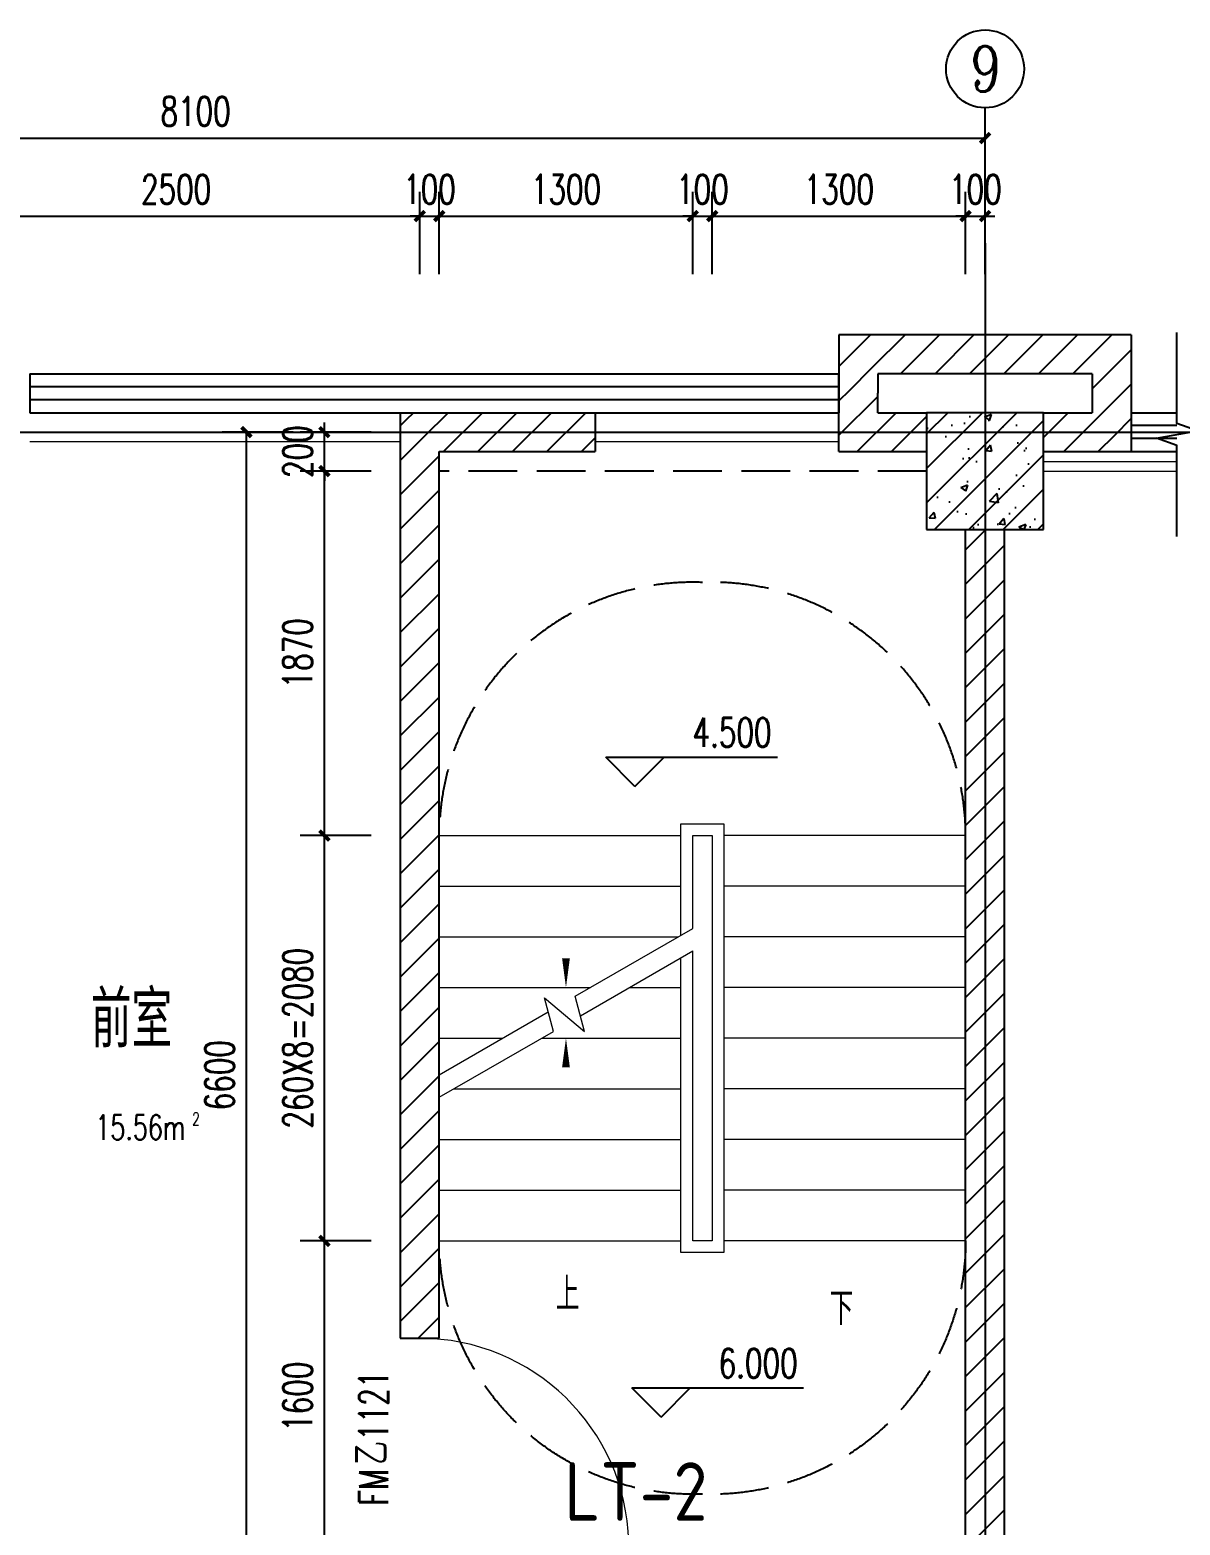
# Model space of a CAD drawing. Extents: x 1738711 to 2346805, y 1189731 to 2516152.
# Drawn here: x 1988262 to 1994163, y 1373848 to 1381521 of the extents above; entities that cross this region are included whole.
import ezdxf
from ezdxf.enums import TextEntityAlignment as Align

# ---------------------------------------------------------------- set-up
doc = ezdxf.new("R2010")
doc.units = 0
doc.header["$LTSCALE"] = 1000
doc.header["$MEASUREMENT"] = 0
doc.linetypes.add('DASH', pattern=[0.35, 0.25, -0.1])
doc.linetypes.add('复件 140224通州运河二期售楼部条件图_t3$0$X-ME SHAFT SH$0$X-B2$0$WATER_LINE', pattern=[0])
for name, color, linetype, lineweight in [('_0', 7, 'Continuous', 25), ('STAIR', 2, 'Continuous', 5), ('栏杆', 6, 'Continuous', 15)]:
    doc.layers.add(name, color=color, linetype=linetype, lineweight=lineweight)
for name, color, linetype in [('AR-TEXT', 7, 'Continuous'), ('AXIS', 3, 'Continuous'), ('AXIS_TEXT', 7, 'Continuous'), ('COLUMN', 9, 'Continuous'), ('DIM_ELEV', 3, 'Continuous'), ('DIM_SYMB', 3, 'Continuous'), ('DOTE', 1, 'Continuous'), ('PUB_DIM', 3, 'Continuous'), ('PUB_HATCH', 8, 'Continuous'), ('PUB_TEXT', 7, 'Continuous'), ('SPACE_ALL', 1, 'Continuous'), ('WALL', 40, 'Continuous'), ('WINDOW', 144, 'Continuous'), ('WINDOW_TEXT', 7, 'Continuous'), ('看线', 8, 'Continuous')]:
    doc.layers.add(name, color=color, linetype=linetype)
doc.styles.add('_TCH_AXIS', font='COMPLEX', dxfattribs={"bigfont": 'GBCBIG'})
doc.styles.add('_TCH_DIM', font='SIMPLEX', dxfattribs={"bigfont": 'GBCBIG'})
doc.styles.add('_TCH_DIM_T3', font='SIMPLEX', dxfattribs={"width": 0.705882, "bigfont": 'GBCBIG'})
doc.styles.add('_TCH_SPACE', font='SIMPLEX', dxfattribs={"height": 5, "bigfont": 'GBCBIG'})
doc.styles.add('_TCH_WINDOW', font='SIMPLEX', dxfattribs={"height": 3.5, "bigfont": 'GBCBIG'})
doc.styles.add('COMPLEX', font='COMPLEX')
doc.styles.get("Standard").update_dxf_attribs({"font": 'gbenor.shx', "bigfont": 'gbcbig.shx'})
doc.dimstyles.new('_TCH_ARCH&&50', dxfattribs={"dimtxt": 148.75, "dimasz": 50, "dimexe": 125, "dimexo": 150, "dimgap": 63.125, "dimtad": 1, "dimdec": 0, "dimzin": 0, "dimdsep": 46, "dimtxsty": '_TCH_DIM_T3', "dimblk": 'ARCHTICK', "dimcen": 0.09, "dimclrt": 7, "dimazin": 2, "dimtfac": 1, "dimtdec": 0, "dimtix": 1, "dimtmove": 2, "dimatfit": 3, "dimfxl": 50, "dimtolj": 1, "dimtzin": 0, "dimarcsym": 0})
pattern_1 = [(45, (0, 89.76), (-88.388383, 88.388383), [])]

# ---------------------------------------------------------------- blocks, each defined once
blk = doc.blocks.new('hearherherhr')
at = {"layer": '看线', "linetype": 'DASH'}
for centre, start, end in [((1981791.9, 1704275.4), 87.79577, 180), ((1981891.9, 1704275.4), 0, 92.20423)]:
    blk.add_arc(centre, 1300, start, end, dxfattribs=at)
blk = doc.blocks.new('_ArchTick')
at = {"color": 0, "linetype": 'ByBlock', "const_width": 0.4}
blk.add_lwpolyline([(-0.5, -0.5), (0.5, 0.5)], dxfattribs=at)
blk = doc.blocks.new('*D1600')
at = {"layer": 'Defpoints', "color": 0, "transparency": 16777216}
for p in [(1989373, 1379456.5), (1989762.3, 1379456.5), (1989762.3, 1372856.5)]:
    blk.add_point(p, dxfattribs=at)
at = {"layer": 'PUB_DIM', "color": 0, "lineweight": -2, "transparency": 16777216}
for p, q in [((1989612.3, 1379456.5), (1989248, 1379456.5)), ((1989373, 1372856.5), (1989373, 1379456.5)), ((1989612.3, 1372856.5), (1989248, 1372856.5))]:
    blk.add_line(p, q, dxfattribs=at)
at = {"layer": 'PUB_DIM', "color": 0, "lineweight": -2, "transparency": 16777216, "xscale": 50, "yscale": 50, "zscale": 50}
for p, rotation in [((1989373, 1379456.5), 90), ((1989373, 1372856.5), 270)]:
    blk.add_blockref('_ArchTick', p, dxfattribs=dict(at, rotation=rotation))
at = {"layer": 'PUB_DIM', "color": 7, "transparency": 16777216, "insert": (1989235.5, 1376156.5), "char_height": 148.75, "attachment_point": 5, "rotation": 90, "style": '_TCH_DIM_T3'}
blk.add_mtext('\\A1;6600', dxfattribs=at)
blk = doc.blocks.new('*D1603')
at = {"layer": 'Defpoints', "color": 0, "transparency": 16777216}
for p in [(1989773, 1375306.5), (1990162.3, 1375306.5), (1990162.3, 1373706.5)]:
    blk.add_point(p, dxfattribs=at)
at = {"layer": 'PUB_DIM', "color": 0, "lineweight": -2, "transparency": 16777216}
for p, q in [((1990012.3, 1375306.5), (1989648, 1375306.5)), ((1989773, 1373706.5), (1989773, 1375306.5)), ((1990012.3, 1373706.5), (1989648, 1373706.5))]:
    blk.add_line(p, q, dxfattribs=at)
at = {"layer": 'PUB_DIM', "color": 0, "lineweight": -2, "transparency": 16777216, "xscale": 50, "yscale": 50, "zscale": 50}
for p, rotation in [((1989773, 1375306.5), 90), ((1989773, 1373706.5), 270)]:
    blk.add_blockref('_ArchTick', p, dxfattribs=dict(at, rotation=rotation))
at = {"layer": 'PUB_DIM', "color": 7, "transparency": 16777216, "insert": (1989635.5, 1374506.5), "char_height": 148.75, "attachment_point": 5, "rotation": 90, "style": '_TCH_DIM_T3'}
blk.add_mtext('\\A1;1600', dxfattribs=at)
blk = doc.blocks.new('*D1604')
at = {"layer": 'Defpoints', "color": 0, "transparency": 16777216}
for p in [(1989773, 1377386.5), (1990162.3, 1377386.5), (1990162.3, 1375306.5)]:
    blk.add_point(p, dxfattribs=at)
at = {"layer": 'PUB_DIM', "color": 0, "lineweight": -2, "transparency": 16777216}
for p, q in [((1990012.3, 1377386.5), (1989648, 1377386.5)), ((1989773, 1375306.5), (1989773, 1377386.5)), ((1990012.3, 1375306.5), (1989648, 1375306.5))]:
    blk.add_line(p, q, dxfattribs=at)
at = {"layer": 'PUB_DIM', "color": 0, "lineweight": -2, "transparency": 16777216, "xscale": 50, "yscale": 50, "zscale": 50}
for p, rotation in [((1989773, 1377386.5), 90), ((1989773, 1375306.5), 270)]:
    blk.add_blockref('_ArchTick', p, dxfattribs=dict(at, rotation=rotation))
at = {"layer": 'PUB_DIM', "color": 7, "transparency": 16777216, "insert": (1989635.5, 1376346.5), "char_height": 148.75, "attachment_point": 5, "rotation": 90, "style": '_TCH_DIM_T3'}
blk.add_mtext('\\A1;260X8=2080', dxfattribs=at)
blk = doc.blocks.new('*D1605')
at = {"layer": 'Defpoints', "color": 0, "transparency": 16777216}
for p in [(1989773, 1379256.5), (1990162.3, 1379256.5), (1990162.3, 1377386.5)]:
    blk.add_point(p, dxfattribs=at)
at = {"layer": 'PUB_DIM', "color": 0, "lineweight": -2, "transparency": 16777216}
for p, q in [((1990012.3, 1379256.5), (1989648, 1379256.5)), ((1989773, 1377386.5), (1989773, 1379256.5)), ((1990012.3, 1377386.5), (1989648, 1377386.5))]:
    blk.add_line(p, q, dxfattribs=at)
at = {"layer": 'PUB_DIM', "color": 0, "lineweight": -2, "transparency": 16777216, "xscale": 50, "yscale": 50, "zscale": 50}
for p, rotation in [((1989773, 1379256.5), 90), ((1989773, 1377386.5), 270)]:
    blk.add_blockref('_ArchTick', p, dxfattribs=dict(at, rotation=rotation))
at = {"layer": 'PUB_DIM', "color": 7, "transparency": 16777216, "insert": (1989635.5, 1378321.5), "char_height": 148.75, "attachment_point": 5, "rotation": 90, "style": '_TCH_DIM_T3'}
blk.add_mtext('\\A1;1870', dxfattribs=at)
blk = doc.blocks.new('*D1606')
at = {"layer": 'Defpoints', "color": 0, "transparency": 16777216}
for p in [(1989773, 1379456.5), (1990162.3, 1379456.5), (1990162.3, 1379256.5)]:
    blk.add_point(p, dxfattribs=at)
at = {"layer": 'PUB_DIM', "color": 0, "lineweight": -2, "transparency": 16777216}
for p, q in [((1989773, 1379456.5), (1989773, 1379506.5)), ((1990012.3, 1379456.5), (1989648, 1379456.5)), ((1989773, 1379256.5), (1989773, 1379456.5)), ((1990012.3, 1379256.5), (1989648, 1379256.5)), ((1989773, 1379256.5), (1989773, 1379206.5))]:
    blk.add_line(p, q, dxfattribs=at)
at = {"layer": 'PUB_DIM', "color": 0, "lineweight": -2, "transparency": 16777216, "xscale": 50, "yscale": 50, "zscale": 50}
for p, rotation in [((1989773, 1379456.5), 270), ((1989773, 1379256.5), 90)]:
    blk.add_blockref('_ArchTick', p, dxfattribs=dict(at, rotation=rotation))
at = {"layer": 'PUB_DIM', "color": 7, "transparency": 16777216, "insert": (1989635.5, 1379356.5), "char_height": 148.75, "attachment_point": 5, "rotation": 90, "style": '_TCH_DIM_T3'}
blk.add_mtext('\\A1;200', dxfattribs=at)
blk = doc.blocks.new('*D1715')
at = {"layer": 'Defpoints', "color": 0, "transparency": 16777216}
for p in [(1993162.3, 1380965.4), (1985062.3, 1380516.8), (1993162.3, 1380516.8)]:
    blk.add_point(p, dxfattribs=at)
at = {"layer": 'PUB_DIM', "color": 0, "lineweight": -2, "transparency": 16777216}
for p, q in [((1985062.3, 1380666.8), (1985062.3, 1381090.4)), ((1993162.3, 1380666.8), (1993162.3, 1381090.4)), ((1985062.3, 1380965.4), (1993162.3, 1380965.4))]:
    blk.add_line(p, q, dxfattribs=at)
at = {"layer": 'PUB_DIM', "color": 0, "lineweight": -2, "transparency": 16777216, "xscale": 50, "yscale": 50, "zscale": 50, "rotation": 180}
blk.add_blockref('_ArchTick', (1985062.3, 1380965.4), dxfattribs=at)
at = {"layer": 'PUB_DIM', "color": 0, "lineweight": -2, "transparency": 16777216, "xscale": 50, "yscale": 50, "zscale": 50}
blk.add_blockref('_ArchTick', (1993162.3, 1380965.4), dxfattribs=at)
at = {"layer": 'PUB_DIM', "color": 7, "transparency": 16777216, "insert": (1989112.3, 1381102.9), "char_height": 148.75, "attachment_point": 5, "style": '_TCH_DIM_T3'}
blk.add_mtext('\\A1;8100', dxfattribs=at)
blk = doc.blocks.new('*D1719')
at = {"layer": 'Defpoints', "color": 0, "transparency": 16777216}
for p in [(1990262.3, 1380565.4), (1987762.3, 1380116.8), (1990262.3, 1380116.8)]:
    blk.add_point(p, dxfattribs=at)
at = {"layer": 'PUB_DIM', "color": 0, "lineweight": -2, "transparency": 16777216}
for p, q in [((1987762.3, 1380266.8), (1987762.3, 1380690.4)), ((1990262.3, 1380266.8), (1990262.3, 1380690.4)), ((1987762.3, 1380565.4), (1990262.3, 1380565.4))]:
    blk.add_line(p, q, dxfattribs=at)
at = {"layer": 'PUB_DIM', "color": 0, "lineweight": -2, "transparency": 16777216, "xscale": 50, "yscale": 50, "zscale": 50, "rotation": 180}
blk.add_blockref('_ArchTick', (1987762.3, 1380565.4), dxfattribs=at)
at = {"layer": 'PUB_DIM', "color": 0, "lineweight": -2, "transparency": 16777216, "xscale": 50, "yscale": 50, "zscale": 50}
blk.add_blockref('_ArchTick', (1990262.3, 1380565.4), dxfattribs=at)
at = {"layer": 'PUB_DIM', "color": 7, "transparency": 16777216, "insert": (1989012.3, 1380702.9), "char_height": 148.75, "attachment_point": 5, "style": '_TCH_DIM_T3'}
blk.add_mtext('\\A1;2500', dxfattribs=at)
blk = doc.blocks.new('*D1720')
at = {"layer": 'Defpoints', "color": 0, "transparency": 16777216}
for p in [(1990362.3, 1380565.4), (1990262.3, 1380116.8), (1990362.3, 1380116.8)]:
    blk.add_point(p, dxfattribs=at)
at = {"layer": 'PUB_DIM', "color": 0, "lineweight": -2, "transparency": 16777216}
for p, q in [((1990262.3, 1380266.8), (1990262.3, 1380690.4)), ((1990362.3, 1380266.8), (1990362.3, 1380690.4)), ((1990262.3, 1380565.4), (1990212.3, 1380565.4)), ((1990262.3, 1380565.4), (1990362.3, 1380565.4)), ((1990362.3, 1380565.4), (1990412.3, 1380565.4))]:
    blk.add_line(p, q, dxfattribs=at)
at = {"layer": 'PUB_DIM', "color": 0, "lineweight": -2, "transparency": 16777216, "xscale": 50, "yscale": 50, "zscale": 50}
blk.add_blockref('_ArchTick', (1990262.3, 1380565.4), dxfattribs=at)
at = {"layer": 'PUB_DIM', "color": 0, "lineweight": -2, "transparency": 16777216, "xscale": 50, "yscale": 50, "zscale": 50, "rotation": 180}
blk.add_blockref('_ArchTick', (1990362.3, 1380565.4), dxfattribs=at)
at = {"layer": 'PUB_DIM', "color": 7, "transparency": 16777216, "insert": (1990312.3, 1380702.9), "char_height": 148.75, "attachment_point": 5, "style": '_TCH_DIM_T3'}
blk.add_mtext('\\A1;100', dxfattribs=at)
blk = doc.blocks.new('*D1721')
at = {"layer": 'Defpoints', "color": 0, "transparency": 16777216}
for p in [(1991662.3, 1380565.4), (1990362.3, 1380116.8), (1991662.3, 1380116.8)]:
    blk.add_point(p, dxfattribs=at)
at = {"layer": 'PUB_DIM', "color": 0, "lineweight": -2, "transparency": 16777216}
for p, q in [((1990362.3, 1380266.8), (1990362.3, 1380690.4)), ((1991662.3, 1380266.8), (1991662.3, 1380690.4)), ((1990362.3, 1380565.4), (1991662.3, 1380565.4))]:
    blk.add_line(p, q, dxfattribs=at)
at = {"layer": 'PUB_DIM', "color": 0, "lineweight": -2, "transparency": 16777216, "xscale": 50, "yscale": 50, "zscale": 50, "rotation": 180}
blk.add_blockref('_ArchTick', (1990362.3, 1380565.4), dxfattribs=at)
at = {"layer": 'PUB_DIM', "color": 0, "lineweight": -2, "transparency": 16777216, "xscale": 50, "yscale": 50, "zscale": 50}
blk.add_blockref('_ArchTick', (1991662.3, 1380565.4), dxfattribs=at)
at = {"layer": 'PUB_DIM', "color": 7, "transparency": 16777216, "insert": (1991012.3, 1380702.9), "char_height": 148.75, "attachment_point": 5, "style": '_TCH_DIM_T3'}
blk.add_mtext('\\A1;1300', dxfattribs=at)
blk = doc.blocks.new('*D1722')
at = {"layer": 'Defpoints', "color": 0, "transparency": 16777216}
for p in [(1991762.3, 1380565.4), (1991662.3, 1380116.8), (1991762.3, 1380116.8)]:
    blk.add_point(p, dxfattribs=at)
at = {"layer": 'PUB_DIM', "color": 0, "lineweight": -2, "transparency": 16777216}
for p, q in [((1991662.3, 1380266.8), (1991662.3, 1380690.4)), ((1991762.3, 1380266.8), (1991762.3, 1380690.4)), ((1991662.3, 1380565.4), (1991612.3, 1380565.4)), ((1991662.3, 1380565.4), (1991762.3, 1380565.4)), ((1991762.3, 1380565.4), (1991812.3, 1380565.4))]:
    blk.add_line(p, q, dxfattribs=at)
at = {"layer": 'PUB_DIM', "color": 0, "lineweight": -2, "transparency": 16777216, "xscale": 50, "yscale": 50, "zscale": 50}
blk.add_blockref('_ArchTick', (1991662.3, 1380565.4), dxfattribs=at)
at = {"layer": 'PUB_DIM', "color": 0, "lineweight": -2, "transparency": 16777216, "xscale": 50, "yscale": 50, "zscale": 50, "rotation": 180}
blk.add_blockref('_ArchTick', (1991762.3, 1380565.4), dxfattribs=at)
at = {"layer": 'PUB_DIM', "color": 7, "transparency": 16777216, "insert": (1991712.3, 1380702.9), "char_height": 148.75, "attachment_point": 5, "style": '_TCH_DIM_T3'}
blk.add_mtext('\\A1;100', dxfattribs=at)
blk = doc.blocks.new('*D1723')
at = {"layer": 'Defpoints', "color": 0, "transparency": 16777216}
for p in [(1993062.3, 1380565.4), (1991762.3, 1380116.8), (1993062.3, 1380116.8)]:
    blk.add_point(p, dxfattribs=at)
at = {"layer": 'PUB_DIM', "color": 0, "lineweight": -2, "transparency": 16777216}
for p, q in [((1991762.3, 1380266.8), (1991762.3, 1380690.4)), ((1993062.3, 1380266.8), (1993062.3, 1380690.4)), ((1991762.3, 1380565.4), (1993062.3, 1380565.4))]:
    blk.add_line(p, q, dxfattribs=at)
at = {"layer": 'PUB_DIM', "color": 0, "lineweight": -2, "transparency": 16777216, "xscale": 50, "yscale": 50, "zscale": 50, "rotation": 180}
blk.add_blockref('_ArchTick', (1991762.3, 1380565.4), dxfattribs=at)
at = {"layer": 'PUB_DIM', "color": 0, "lineweight": -2, "transparency": 16777216, "xscale": 50, "yscale": 50, "zscale": 50}
blk.add_blockref('_ArchTick', (1993062.3, 1380565.4), dxfattribs=at)
at = {"layer": 'PUB_DIM', "color": 7, "transparency": 16777216, "insert": (1992412.3, 1380702.9), "char_height": 148.75, "attachment_point": 5, "style": '_TCH_DIM_T3'}
blk.add_mtext('\\A1;1300', dxfattribs=at)
blk = doc.blocks.new('*D1724')
at = {"layer": 'Defpoints', "color": 0, "transparency": 16777216}
for p in [(1993162.3, 1380565.4), (1993062.3, 1380116.8), (1993162.3, 1380116.8)]:
    blk.add_point(p, dxfattribs=at)
at = {"layer": 'PUB_DIM', "color": 0, "lineweight": -2, "transparency": 16777216}
for p, q in [((1993062.3, 1380266.8), (1993062.3, 1380690.4)), ((1993162.3, 1380266.8), (1993162.3, 1380690.4)), ((1993062.3, 1380565.4), (1993012.3, 1380565.4)), ((1993062.3, 1380565.4), (1993162.3, 1380565.4)), ((1993162.3, 1380565.4), (1993212.3, 1380565.4))]:
    blk.add_line(p, q, dxfattribs=at)
at = {"layer": 'PUB_DIM', "color": 0, "lineweight": -2, "transparency": 16777216, "xscale": 50, "yscale": 50, "zscale": 50}
blk.add_blockref('_ArchTick', (1993062.3, 1380565.4), dxfattribs=at)
at = {"layer": 'PUB_DIM', "color": 0, "lineweight": -2, "transparency": 16777216, "xscale": 50, "yscale": 50, "zscale": 50, "rotation": 180}
blk.add_blockref('_ArchTick', (1993162.3, 1380565.4), dxfattribs=at)
at = {"layer": 'PUB_DIM', "color": 7, "transparency": 16777216, "insert": (1993112.3, 1380702.9), "char_height": 148.75, "attachment_point": 5, "style": '_TCH_DIM_T3'}
blk.add_mtext('\\A1;100', dxfattribs=at)
blk = doc.blocks.new('$TCHSYS$WIN2D')
for p, q in [((-0.5, 0.5), (0.5, 0.5)), ((-0.5, 0.5), (-0.5, -0.5)), ((0.5, 0.5), (0.5, -0.5)), ((0.5, 0.1667), (-0.5, 0.1667)), ((0.5, -0.1667), (-0.5, -0.1667)), ((-0.5, -0.5), (0.5, -0.5))]:
    blk.add_line(p, q)
blk = doc.blocks.new('$DorLib2D$00000001')
for p, q in [((0.45, 0.975), (0.5, 0.975)), ((0.45, 0), (0.45, 0.975)), ((0.5, 0), (0.5, 0.975)), ((0.5, 0), (0.45, 0))]:
    blk.add_line(p, q)
at = {"lineweight": 13}
blk.add_arc((0.475, 0), 0.975, 91.46928, 180, dxfattribs=at)
blk = doc.blocks.new('_AXISO')
blk.add_circle((0, 0), 0.5)
at = {"layer": 'AXIS_TEXT', "style": 'COMPLEX', "width": 1.041667}
blk.add_attdef('A', text='', height=0.56, dxfattribs=at).set_placement((-0.25, -0.28), (0.25, -0.28), align=Align.FIT)

msp = doc.modelspace()

# ---------------------------------------------------------------- hatches: boundary and pattern name
at = {"layer": 'PUB_HATCH', "linetype": '复件 140224通州运河二期售楼部条件图_t3$0$X-ME SHAFT SH$0$X-B2$0$WATER_LINE'}
h = msp.add_hatch(dxfattribs=at)
h.set_pattern_fill('普通砖', color=256, scale=50, style=0)
h.set_pattern_definition(pattern_1)
h.paths.add_polyline_path([(1992612.3, 1379756.5), (1992412.3, 1379956.5), (1992412.3, 1379756.5), (1992479, 1379656.5), (1992612.3, 1379656.5)])
h = msp.add_hatch(dxfattribs=at)
h.set_pattern_fill('普通砖', color=256, scale=50, style=0)
h.set_pattern_definition(pattern_1)
h.paths.add_polyline_path([(1993712.3, 1379756.5), (1993912.3, 1379956.5), (1992412.3, 1379956.5), (1992612.3, 1379756.5)])
h = msp.add_hatch(dxfattribs=at)
h.set_pattern_fill('普通砖', color=256, scale=50, style=0)
h.set_pattern_definition(pattern_1)
h.paths.add_polyline_path([(1993912.3, 1379956.5), (1993712.3, 1379756.5), (1993712.3, 1379556.5), (1993912.3, 1379356.5)])
h = msp.add_hatch(dxfattribs=at)
h.set_pattern_fill('普通砖', color=256, scale=50, style=0)
h.set_pattern_definition(pattern_1)
h.paths.add_polyline_path([(1992412.3, 1379756.5), (1992412.3, 1379556.5), (1992479, 1379656.5)])
h = msp.add_hatch(dxfattribs=at)
h.set_pattern_fill('普通砖', color=256, scale=50, style=0)
h.set_pattern_definition(pattern_1)
h.paths.add_polyline_path([(1992412.3, 1379356.5), (1992612.3, 1379556.5), (1992612.3, 1379656.5), (1992479, 1379656.5), (1992412.3, 1379556.5)])
h = msp.add_hatch(dxfattribs=at)
h.set_pattern_fill('普通砖', color=256, scale=50, style=0)
h.set_pattern_definition(pattern_1)
h.paths.add_polyline_path([(1990162.3, 1379556.5), (1990362.3, 1379356.5), (1991162.3, 1379356.5), (1991162.3, 1379556.5)])
at = {"layer": 'PUB_HATCH'}
h = msp.add_hatch(dxfattribs=at)
h.set_pattern_fill('普通砖', color=256, scale=50, style=0)
h.set_pattern_definition(pattern_1)
h.paths.add_polyline_path([(1990162.3, 1379556.5), (1990162.3, 1374806.5), (1990362.3, 1374806.5), (1990362.3, 1379356.5)])
at = {"layer": 'PUB_HATCH', "linetype": '复件 140224通州运河二期售楼部条件图_t3$0$X-ME SHAFT SH$0$X-B2$0$WATER_LINE'}
h = msp.add_hatch(dxfattribs=at)
h.set_pattern_fill('普通砖', color=256, scale=50, style=0)
h.set_pattern_definition(pattern_1)
h.paths.add_polyline_path([(1992862.3, 1379356.5), (1992862.3, 1379556.5), (1992612.3, 1379556.5), (1992412.3, 1379356.5)])
h = msp.add_hatch(dxfattribs=at)
h.set_pattern_fill('钢筋混凝土', color=256, scale=50, style=0)
h.set_pattern_definition([(45, (0, 0), (-88.3883476, 88.3883476), []), (50, (0, 0), (358.63009, -31.376067), [37.5, -412.5]), (355, (0, 0), (-69.375667, 376.096067), [30, -330]), (100.4514, (29.9, -2.6), (289.25469, 344.71977), [31.870095, -350.571056]), (46.1842, (0, 100), (533.620524, -82.75951), [56.25, -618.75]), (96.6356, (44.47, 93.1), (467.33135, 487.05894), [47.80514, -525.8565]), (351.1842, (0, 100), (467.33097, 487.0593), [45, -495]), (21, (50, 75), (298.453526, -201.309445), [37.5, -412.5]), (326, (50, 75), (121.657666, 362.57502), [30, -330]), (71.4514, (74.87, 58.22), (420.111314, 161.26525), [31.870095, -350.571056]), (37.5, (0, 0), (6.0799277, 166.446927), [0, -326, 0, -335, 0, -331.25]), (7.5, (0, 0), (131.534769, 197.205856), [0, -191, 0, -318.5, 0, -126.25]), (327.5, (-111.5, 0), (266.911218, -11.277436), [0, -125, 0, -390, 0, -517.5]), (317.5, (-161.5, 0), (291.593085, 50.052491), [0, -162.5, 0, -259, 0, -367.5])])
h.paths.add_polyline_path([(1992862.3, 1378956.5), (1993462.3, 1378956.5), (1993462.3, 1379556.5), (1992862.3, 1379556.5)])
h = msp.add_hatch(dxfattribs=at)
h.set_pattern_fill('普通砖', color=256, scale=50, style=0)
h.set_pattern_definition(pattern_1)
h.paths.add_polyline_path([(1993462.3, 1379556.5), (1993462.3, 1379356.5), (1993912.3, 1379356.5), (1993712.3, 1379556.5)])
at = {"layer": 'PUB_HATCH'}
h = msp.add_hatch(dxfattribs=at)
h.set_pattern_fill('普通砖', color=256, scale=50, style=0)
h.set_pattern_definition(pattern_1)
h.paths.add_polyline_path([(1993262.3, 1378956.5), (1993062.3, 1378956.5), (1993062.3, 1373656.5), (1993262.3, 1373656.5)])

# ---------------------------------------------------------------- linework, layer by layer
at = {"layer": 'AXIS'}
msp.add_line((1993162.3, 1380620.8), (1993162.3, 1381120.8), dxfattribs=at)
at = {"layer": 'COLUMN', "linetype": '复件 140224通州运河二期售楼部条件图_t3$0$X-ME SHAFT SH$0$X-B2$0$WATER_LINE'}
for p, q in [((1993462.3, 1379556.5), (1992862.3, 1379556.5)), ((1992862.3, 1379556.5), (1992862.3, 1378956.5)), ((1993462.3, 1378956.5), (1993462.3, 1379556.5)), ((1992862.3, 1378956.5), (1993462.3, 1378956.5))]:
    msp.add_line(p, q, dxfattribs=at)
at = {"layer": 'DIM_ELEV'}
for p, q in [((1991366.3, 1377638.6), (1991216.3, 1377788.6)), ((1991216.3, 1377788.6), (1992096.8, 1377788.6)), ((1991366.3, 1377638.6), (1991516.3, 1377788.6)), ((1991500.2, 1374401.6), (1991350.2, 1374551.6)), ((1991350.2, 1374551.6), (1992230.7, 1374551.6)), ((1991500.2, 1374401.6), (1991650.2, 1374551.6))]:
    msp.add_line(p, q, dxfattribs=at)
at = {"layer": 'DIM_SYMB'}
msp.add_lwpolyline([(1994146.2, 1378920.9), (1994146.2, 1379387.8), (1994041.2, 1379426.1), (1994251.2, 1379463.1), (1994146.2, 1379500.3), (1994146.2, 1379967.3)], dxfattribs=at)
for points in [[(1992412.3, 1375102, 0, 0, 0), (1992412.3, 1378165.1, 0, 0, 0), (1991012.3, 1378165.1, 0, 0, 0), (1991012.3, 1376606.5, 0, 40, 0), (1991012.3, 1376756.5, 0, 0, 0)], [(1991012.3, 1375176.5, 0, 0, 0), (1991012.3, 1376346.5, 0, 40, 0), (1991012.3, 1376196.5, 0, 0, 0)]]:
    msp.add_lwpolyline(points, format="xyseb", dxfattribs=at)
at = {"layer": 'DOTE'}
for p, q in [((1993162.3, 1380426.1), (1993162.3, 1371753.3)), ((1983755.2, 1379456.5), (1994674.8, 1379456.5))]:
    msp.add_line(p, q, dxfattribs=at)
at = {"layer": 'STAIR'}
for p, q in [((1990362.3, 1376159), (1990362.3, 1377906.5)), ((1993062.3, 1377906.5), (1993062.3, 1375046.5)), ((1991602.3, 1376874.9), (1991602.3, 1377446.5)), ((1991602.3, 1377446.5), (1991822.3, 1377446.5)), ((1991822.3, 1377446.5), (1991822.3, 1375246.5)), ((1990362.3, 1377386.5), (1991602.3, 1377386.5)), ((1991662.3, 1376909.6), (1991662.3, 1377386.5)), ((1991662.3, 1377386.5), (1991762.3, 1377386.5)), ((1991762.3, 1377386.5), (1991762.3, 1375306.5)), ((1993062.3, 1377386.5), (1991822.3, 1377386.5)), ((1990362.3, 1377126.5), (1991602.3, 1377126.5)), ((1993062.3, 1377126.5), (1991822.3, 1377126.5)), ((1991059.5, 1376561.5), (1991662.3, 1376909.6)), ((1990362.3, 1376866.5), (1991587.8, 1376866.5)), ((1993062.3, 1376866.5), (1991822.3, 1376866.5)), ((1991086.3, 1376461.5), (1991662.3, 1376794.1)), ((1991602.3, 1375246.5), (1991602.3, 1376759.4)), ((1991662.3, 1375306.5), (1991662.3, 1376794.1)), ((1990362.3, 1376606.5), (1991137.5, 1376606.5)), ((1991337.5, 1376606.5), (1991602.3, 1376606.5)), ((1993062.3, 1376606.5), (1991822.3, 1376606.5)), ((1990947.9, 1376381.6), (1990901.8, 1376554)), ((1990901.8, 1376554), (1991107.8, 1376381.1)), ((1991107.8, 1376381.1), (1991059.5, 1376561.5)), ((1990362.3, 1376159), (1990921.1, 1376481.6)), ((1990362.3, 1376043.5), (1990947.9, 1376381.6)), ((1990362.3, 1376346.5), (1990687.2, 1376346.5)), ((1990887.2, 1376346.5), (1991602.3, 1376346.5)), ((1993062.3, 1376346.5), (1991822.3, 1376346.5)), ((1990436.8, 1376086.5), (1991602.3, 1376086.5)), ((1993062.3, 1376086.5), (1991822.3, 1376086.5)), ((1990362.3, 1375306.5), (1990362.3, 1376043.5)), ((1990362.3, 1375826.5), (1991602.3, 1375826.5)), ((1993062.3, 1375826.5), (1991822.3, 1375826.5)), ((1990362.3, 1375566.5), (1991602.3, 1375566.5)), ((1993062.3, 1375566.5), (1991822.3, 1375566.5)), ((1990362.3, 1375306.5), (1991602.3, 1375306.5)), ((1991762.3, 1375306.5), (1991662.3, 1375306.5)), ((1993062.3, 1375306.5), (1991822.3, 1375306.5)), ((1991822.3, 1375246.5), (1991602.3, 1375246.5))]:
    msp.add_line(p, q, dxfattribs=at)
at = {"layer": 'WALL', "linetype": '复件 140224通州运河二期售楼部条件图_t3$0$X-ME SHAFT SH$0$X-B2$0$WATER_LINE'}
for p, q in [((1992412.3, 1379956.5), (1992412.3, 1379756.5)), ((1993912.3, 1379956.5), (1992412.3, 1379956.5)), ((1993912.3, 1379956.5), (1993912.3, 1379356.5)), ((1992412.3, 1379556.5), (1992412.3, 1379756.5)), ((1992612.3, 1379756.5), (1992612.3, 1379656.5)), ((1993712.3, 1379756.5), (1992612.3, 1379756.5)), ((1993712.3, 1379756.5), (1993712.3, 1379556.5)), ((1992612.3, 1379556.5), (1992612.3, 1379656.5)), ((1990162.3, 1379556.5), (1991162.3, 1379556.5)), ((1991162.3, 1379556.5), (1991162.3, 1379356.5)), ((1992412.3, 1379356.5), (1992412.3, 1379556.5)), ((1992612.3, 1379556.5), (1992862.3, 1379556.5)), ((1993462.3, 1379556.5), (1993712.3, 1379556.5)), ((1990362.3, 1379356.5), (1991162.3, 1379356.5)), ((1992412.3, 1379356.5), (1992862.3, 1379356.5)), ((1993462.3, 1379356.5), (1993912.3, 1379356.5))]:
    msp.add_line(p, q, dxfattribs=at)
at = {"layer": 'WALL'}
for p, q in [((1990162.3, 1379556.5), (1990162.3, 1374806.5)), ((1990362.3, 1374806.5), (1990362.3, 1379356.5)), ((1993062.3, 1373656.5), (1993062.3, 1378956.5)), ((1993262.3, 1373656.5), (1993262.3, 1378956.5)), ((1990162.3, 1374806.5), (1990362.3, 1374806.5))]:
    msp.add_line(p, q, dxfattribs=at)
at = {"layer": 'WINDOW', "linetype": '复件 140224通州运河二期售楼部条件图_t3$0$X-ME SHAFT SH$0$X-B2$0$WATER_LINE'}
for p, q in [((1993912.3, 1379556.5), (1994146.2, 1379556.5)), ((1994146.2, 1379489.9), (1993912.3, 1379489.9)), ((1994146.2, 1379423.2), (1993912.3, 1379423.2)), ((1993912.3, 1379356.5), (1994146.2, 1379356.5))]:
    msp.add_line(p, q, dxfattribs=at)
at = {"layer": '栏杆'}
for points in [[(1990162.3, 1379456.5), (1988262.3, 1379456.5)], [(1992412.3, 1379456.5), (1991162.3, 1379456.5)], [(1990162.3, 1379406.5), (1988262.3, 1379406.5)], [(1992412.3, 1379406.5), (1991162.3, 1379406.5)], [(1993462.3, 1379306.5), (1994146.2, 1379306.5)], [(1993462.3, 1379256.5), (1994146.2, 1379256.5)]]:
    msp.add_lwpolyline(points, dxfattribs=at)
at = {"layer": '看线', "linetype": 'DASH'}
msp.add_line((1992862.3, 1379256.5), (1990362.3, 1379256.5), dxfattribs=at)

# ---------------------------------------------------------------- block references
at = {"layer": '_0'}
msp.add_blockref('hearherherhr', (9870.5, -326888.9), dxfattribs=at)
at = {"layer": '_0', "xscale": -1, "rotation": 180}
msp.add_blockref('hearherherhr', (9870.5, 3079581.9), dxfattribs=at)
at = {"layer": 'AXIS'}
ref = msp.add_blockref('_AXISO', (1993162.3, 1381320.8), dxfattribs=dict(at, xscale=400, yscale=400, zscale=400))
ref.add_attrib('A', '9', dxfattribs={"layer": 'AXIS_TEXT', "ltscale": 0.5, "height": 233, "style": '_TCH_AXIS'}).set_placement((1993084.7, 1381204.3), (1993240, 1381204.3), align=Align.FIT)
at = {"layer": 'WINDOW', "linetype": '复件 140224通州运河二期售楼部条件图_t3$0$X-ME SHAFT SH$0$X-B2$0$WATER_LINE', "xscale": 4149.999999886844, "yscale": 200, "zscale": 4149.999999886844}
msp.add_blockref('$TCHSYS$WIN2D', (1990337.3, 1379656.5), dxfattribs=at)
at = {"layer": 'WINDOW', "xscale": -1100, "yscale": -1100, "zscale": -1100, "rotation": 89.99999984016144}
msp.add_blockref('$DorLib2D$00000001', (1990262.3, 1374256.5), dxfattribs=at)

# ---------------------------------------------------------------- texts
at = {"layer": 'AR-TEXT'}
for s, height, p in [('前室', 289.36, (1988575.6, 1376298.6)), ('LT-2', 300, (1991004.2, 1373870.3))]:
    msp.add_text(s, height=height, dxfattribs=at).set_placement(p)
at = {"layer": 'PUB_TEXT', "color": 7, "style": '_TCH_DIM', "width": 0.705882}
for s, p in [('4.500', (1991661.8, 1377841.1)), ('6.000', (1991795.7, 1374604.1))]:
    msp.add_text(s, height=148.75, dxfattribs=at).set_placement(p)
at = {"layer": 'PUB_TEXT', "color": 7, "style": '_TCH_DIM'}
for s, p in [('上', (1990960.2, 1374949)), ('下', (1992364.9, 1374874.5))]:
    msp.add_text(s, height=168.8, dxfattribs=at).set_placement(p)
at = {"layer": 'SPACE_ALL', "color": 0, "style": '_TCH_SPACE', "width": 0.705882}
for s, height, p in [('15.56m', 127.5, (1988597.6, 1375825.7)), ('2', 63.7, (1989094.8, 1375900.7))]:
    msp.add_text(s, height=height, dxfattribs=at).set_placement(p)
at = {"layer": 'WINDOW_TEXT', "style": '_TCH_WINDOW', "width": 0.705882}
for s, p in [('1121', (1990100, 1374280.5)), ('FM', (1990100, 1373947.6))]:
    msp.add_text(s, height=148.75, rotation=90, dxfattribs=at).set_placement(p)
at = {"layer": 'WINDOW_TEXT', "style": '_TCH_WINDOW'}
msp.add_text('乙', height=168.8, rotation=90, dxfattribs=at).set_placement((1990100, 1374157.6))

# ---------------------------------------------------------------- dimensions: what is measured, and where the dimension line sits
at = {"layer": 'PUB_DIM'}
for p1, p2, distance, picture, middle in [((1985062.3, 1380516.8), (1993162.3, 1380516.8), 448.6, '*D1715', (1989112.3, 1381102.9)), ((1987762.3, 1380116.8), (1990262.3, 1380116.8), 448.6, '*D1719', (1989012.3, 1380702.9)), ((1990262.3, 1380116.8), (1990362.3, 1380116.8), 448.6, '*D1720', (1990312.3, 1380702.9)), ((1990362.3, 1380116.8), (1991662.3, 1380116.8), 448.6, '*D1721', (1991012.3, 1380702.9)), ((1991662.3, 1380116.8), (1991762.3, 1380116.8), 448.6, '*D1722', (1991712.3, 1380702.9)), ((1991762.3, 1380116.8), (1993062.3, 1380116.8), 448.6, '*D1723', (1992412.3, 1380702.9)), ((1993062.3, 1380116.8), (1993162.3, 1380116.8), 448.6, '*D1724', (1993112.3, 1380702.9)), ((1990162.3, 1379256.5), (1990162.3, 1379456.5), 389.4, '*D1606', (1989635.5, 1379356.5)), ((1989762.3, 1372856.5), (1989762.3, 1379456.5), 389.4, '*D1600', (1989235.5, 1376156.5)), ((1990162.3, 1377386.5), (1990162.3, 1379256.5), 389.4, '*D1605', (1989635.5, 1378321.5)), ((1990162.3, 1373706.5), (1990162.3, 1375306.5), 389.4, '*D1603', (1989635.5, 1374506.5))]:
    dim = msp.add_aligned_dim(p1=p1, p2=p2, distance=distance, dimstyle='_TCH_ARCH&&50', dxfattribs=at)
    dim.commit()
    dim.dimension.update_dxf_attribs({"geometry": picture, "text_midpoint": middle})
dim = msp.add_aligned_dim(p1=(1990162.3, 1375306.5), p2=(1990162.3, 1377386.5), distance=389.4, text='260X8=2080', dimstyle='_TCH_ARCH&&50', dxfattribs=at)
dim.commit()
dim.dimension.update_dxf_attribs({"geometry": '*D1604', "text_midpoint": (1989635.5, 1376346.5)})

doc.saveas('drawing.dxf')
